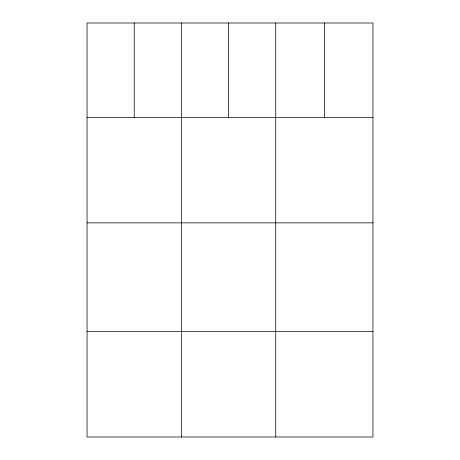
<?xml version="1.0" encoding="UTF-8"?>
<svg xmlns="http://www.w3.org/2000/svg" width="460" height="460" viewBox="0 0 460 460"><rect width="100%" height="100%" fill="white"/><g stroke="black" fill="none" stroke-linecap="round" stroke-linejoin="round"><path stroke-width="0.69" d="M372.951 117.375L372.951 437L87.049 437L87.049 23L372.951 23L372.951 117.375L87.049 117.375M87.049 222.853L372.951 222.853M87.049 331.522L372.951 331.522M324.352 23L324.352 117.375M275.747 23L275.747 437M228.568 23L228.568 117.375M181.395 23L181.395 437M134.222 23L134.222 117.375"/></g></svg>
